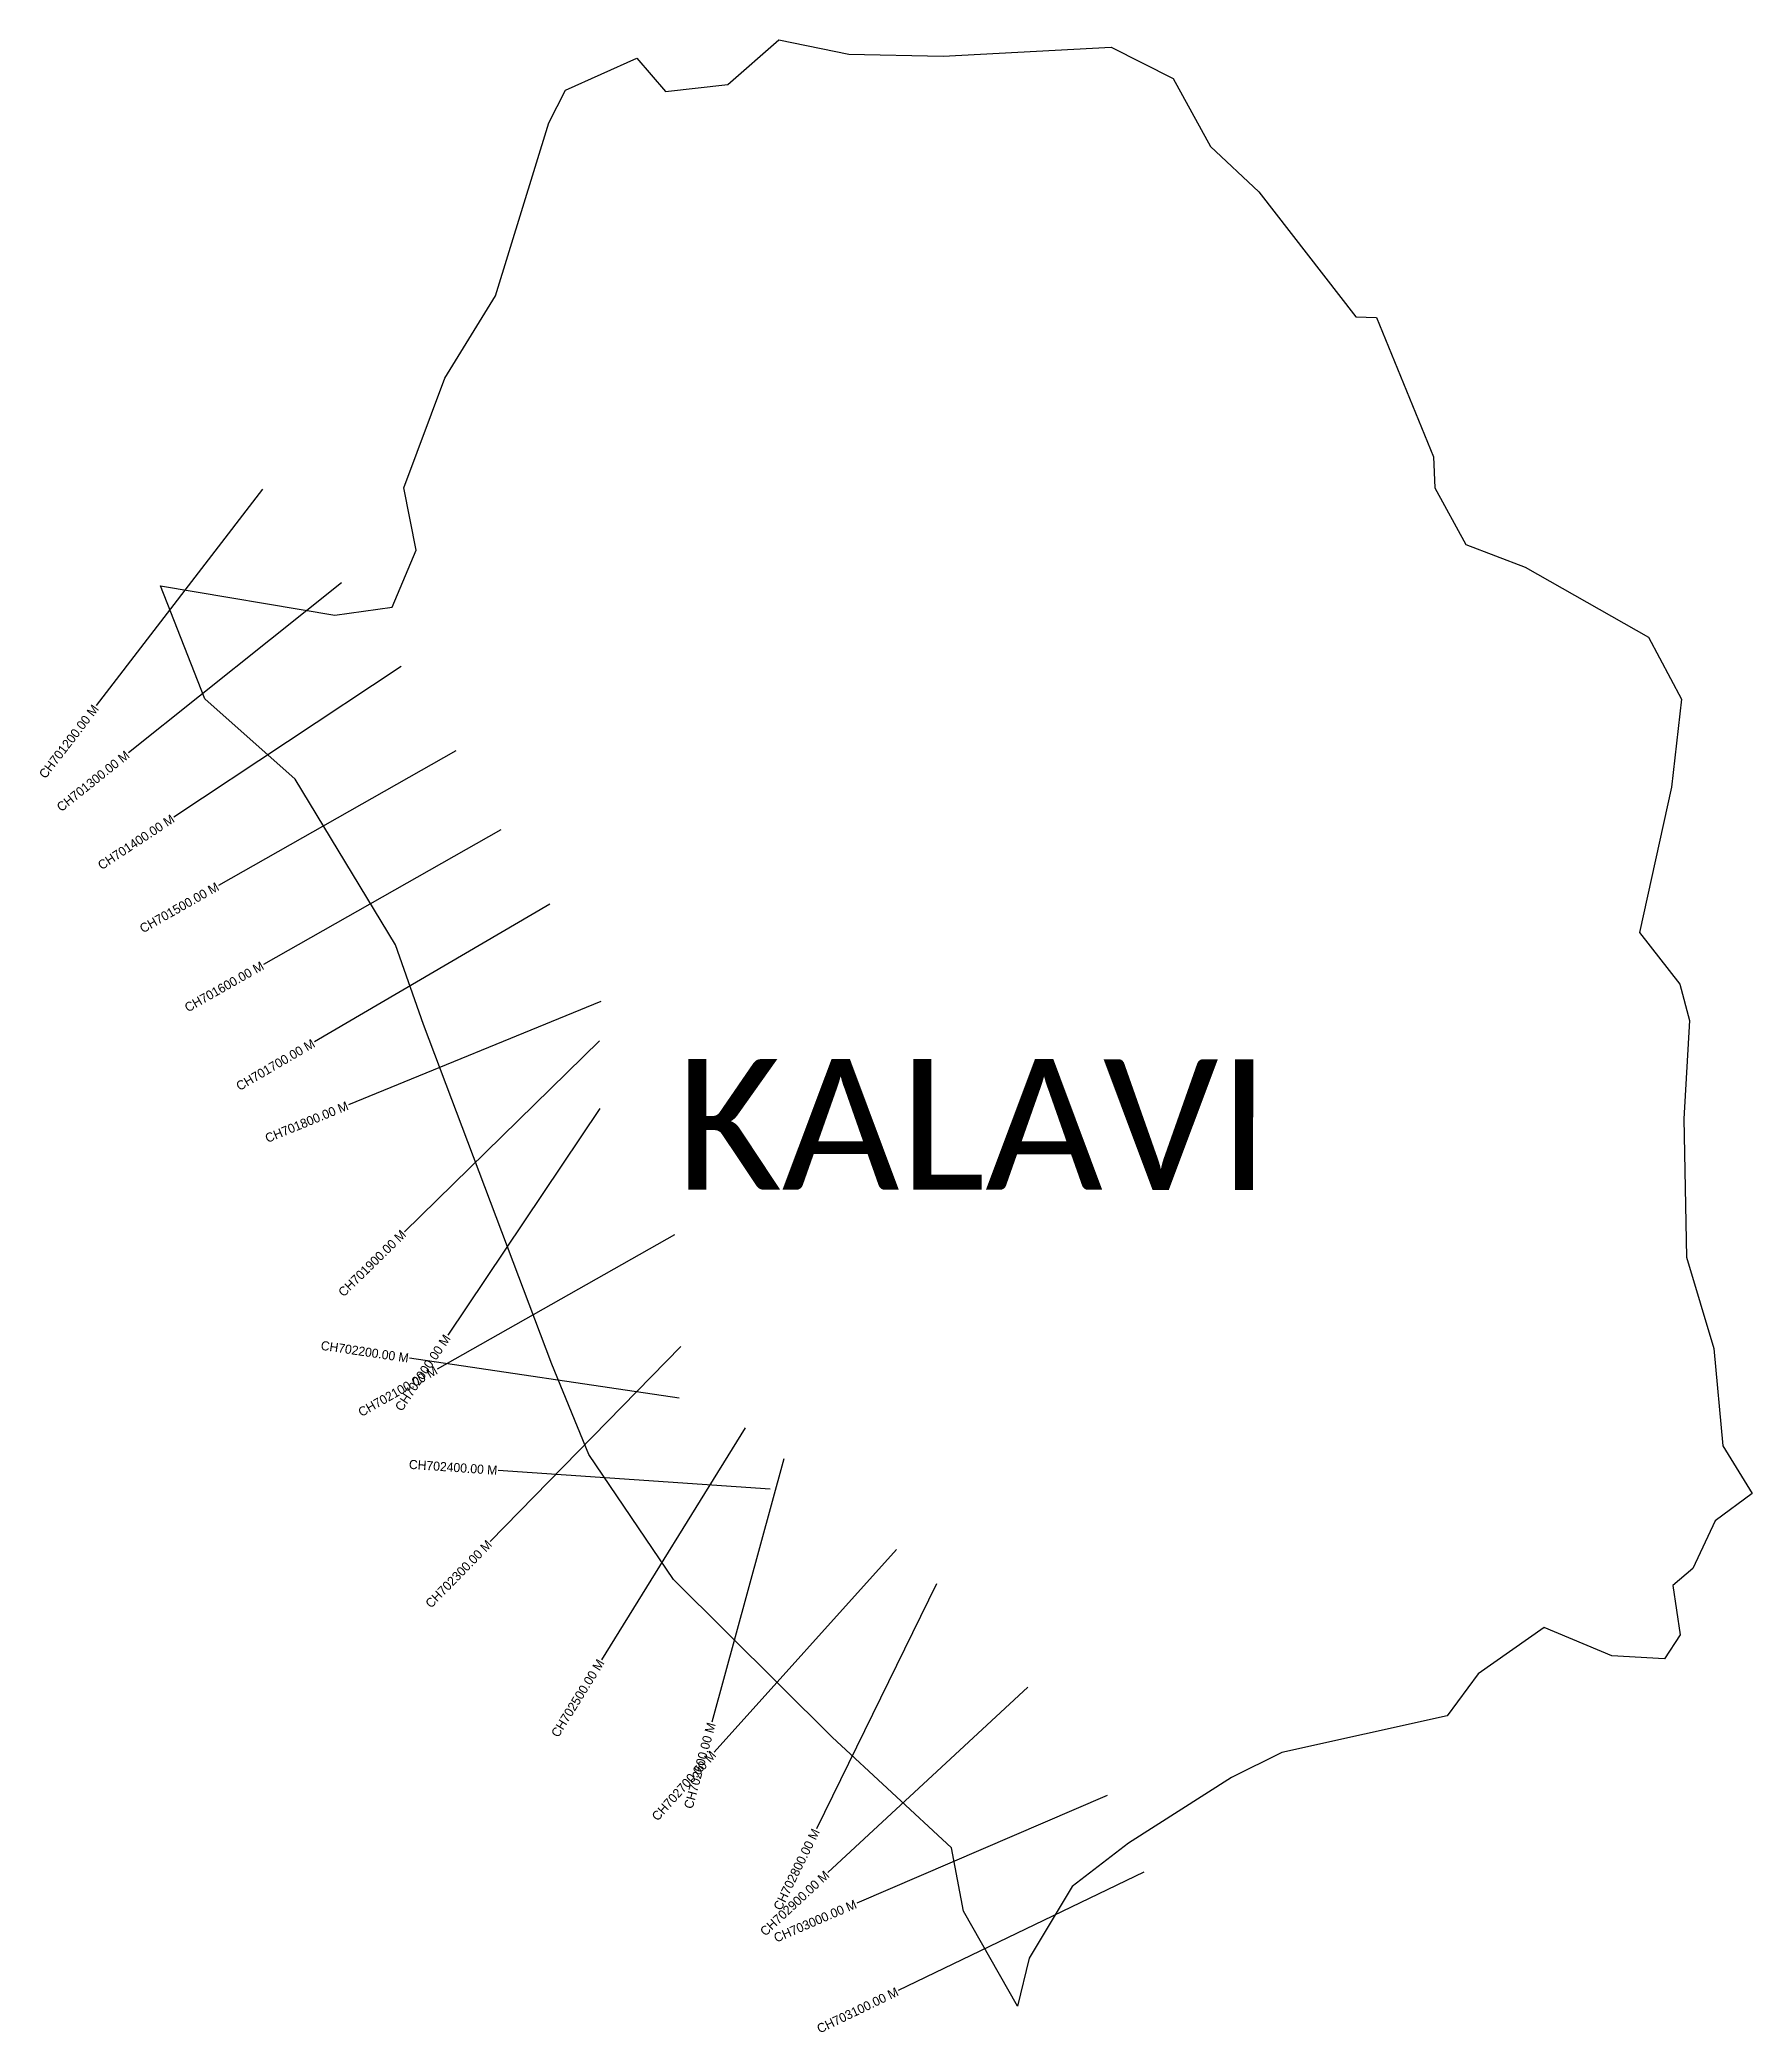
# Model space of a CAD drawing. Header units: metres. Extents: x 330680 to 359033, y 1757872 to 1931097.
# Drawn here: x 348659 to 350543, y 1757872 to 1760063 of the extents above; entities outside this region: 1.
import ezdxf
from ezdxf.enums import TextEntityAlignment as Align

# ---------------------------------------------------------------- set-up
doc = ezdxf.new("R2010")
doc.units = ezdxf.units.M
for name, color, linetype in [('CS', 134, 'Continuous'), ('CSMark', 6, 'Continuous'), ('DITRICT NAME', 118, 'Continuous'), ('village', 3, 'Continuous'), ('VILLAGE NAME', 250, 'Continuous')]:
    doc.layers.add(name, color=color, linetype=linetype)

msp = doc.modelspace()

# ---------------------------------------------------------------- linework, layer by layer
at = {"layer": 'CS'}
for p, q in [((348904.1, 1759569.1), (348721.3, 1759331.1)), ((348991.1, 1759466.3), (348756.6, 1759279.2)), ((349056.8, 1759374), (348806.6, 1759208.5)), ((349116.7, 1759281.5), (348855.8, 1759133.4)), ((349166.1, 1759194.5), (348905.1, 1759046.5)), ((349220.1, 1759112.9), (348961.2, 1758961.2)), ((349276.3, 1759005.8), (348998.7, 1758892)), ((349274.7, 1758962.3), (349060.2, 1758752.5)), ((349275.1, 1758887.9), (349108.1, 1758638.6)), ((349357.3, 1758749.2), (349096.2, 1758601.4)), ((349362.5, 1758569.4), (349065.8, 1758613.2)), ((349364.2, 1758626.3), (349154.6, 1758411.6)), ((349435.1, 1758536.6), (349277.1, 1758281.6)), ((349477.6, 1758502.5), (349398.3, 1758213.2)), ((349462.7, 1758469.3), (349163.4, 1758489.9)), ((349601.6, 1758403), (349400.9, 1758180.1)), ((349645.5, 1758365.1), (349513.4, 1758095.7)), ((349746, 1758251.5), (349525.9, 1758047.6)), ((349833.4, 1758132.3), (349557.7, 1758013.9)), ((349873.7, 1758048), (349603.5, 1757917.8))]:
    msp.add_line(p, q, dxfattribs=at)
at = {"layer": 'village', "color": 3, "true_color": 0x00ff00}
msp.add_polyline3d([(350470.6, 1758724.6, 0), (350500.4, 1758624, 0), (350510.6, 1758517.1, 0), (350542.7, 1758464.6, 0), (350502, 1758434.3, 0), (350477.5, 1758382.1, 0), (350455.3, 1758363.4, 0), (350463.5, 1758309.2, 0), (350446.3, 1758282.7, 0), (350388.5, 1758285.8, 0), (350314, 1758317.1, 0), (350241.3, 1758266.1, 0), (350207.2, 1758220.1, 0), (350025.2, 1758179.8, 0), (349969.9, 1758152.3, 0), (349856.7, 1758080, 0), (349794.8, 1758032.2, 0), (349747.4, 1757953.4, 0), (349734.7, 1757900.5, 0), (349675.2, 1758005, 0), (349662, 1758074.7, 0), (349530.6, 1758196.4, 0), (349356.1, 1758369.9, 0), (349263.1, 1758507.5, 0), (349222.5, 1758606.7, 0), (349081.1, 1758980.4, 0), (349050.4, 1759067.9, 0), (348939.9, 1759250.1, 0), (348840.7, 1759338.4, 0), (348791.8, 1759462.7, 0), (348983.8, 1759430.5, 0), (349046.7, 1759439.3, 0), (349073, 1759502.1, 0), (349059.7, 1759570.5, 0), (349104.5, 1759691.1, 0), (349160.3, 1759781.7, 0), (349219.2, 1759972.2, 0), (349237.5, 1760007.9, 0), (349315.8, 1760043.3, 0), (349347.4, 1760006.5, 0), (349415.9, 1760014.3, 0), (349472.1, 1760063.4, 0), (349549.1, 1760047.6, 0), (349652.8, 1760045.3, 0), (349837.5, 1760055.2, 0), (349905.7, 1760020.7, 0), (349946.8, 1759946.2, 0), (350000, 1759896.3, 0), (350106.6, 1759758.6, 0), (350129.4, 1759758.1, 0), (350192.3, 1759604.7, 0), (350193.6, 1759570.6, 0), (350227.6, 1759508.2, 0), (350293.2, 1759483.5, 0), (350428.6, 1759406.3, 0), (350464.9, 1759338.3, 0), (350453.9, 1759241.4, 0), (350418.7, 1759081.7, 0), (350463.1, 1759024.6, 0), (350473.8, 1758984.6, 0), (350467.4, 1758876.7, 0)], close=True, dxfattribs=at)
msp.add_polyline3d([(350470.6, 1758724.6, 0), (350500.4, 1758624, 0), (350510.6, 1758517.1, 0), (350542.7, 1758464.6, 0), (350502, 1758434.3, 0), (350477.5, 1758382.1, 0), (350455.3, 1758363.4, 0), (350463.5, 1758309.2, 0), (350446.3, 1758282.7, 0), (350388.5, 1758285.8, 0), (350314, 1758317.1, 0), (350241.3, 1758266.1, 0), (350207.2, 1758220.1, 0), (350025.2, 1758179.8, 0), (349969.9, 1758152.3, 0), (349856.7, 1758080, 0), (349794.8, 1758032.2, 0), (349747.4, 1757953.4, 0), (349734.7, 1757900.5, 0), (349675.2, 1758005, 0), (349662, 1758074.7, 0), (349530.6, 1758196.4, 0), (349356.1, 1758369.9, 0), (349263.1, 1758507.5, 0), (349222.5, 1758606.7, 0), (349081.1, 1758980.4, 0), (349050.4, 1759067.9, 0), (348939.9, 1759250.1, 0), (348840.7, 1759338.4, 0), (348791.8, 1759462.7, 0), (348983.8, 1759430.5, 0), (349046.7, 1759439.3, 0), (349073, 1759502.1, 0), (349059.7, 1759570.5, 0), (349104.5, 1759691.1, 0), (349160.3, 1759781.7, 0), (349219.2, 1759972.2, 0), (349237.5, 1760007.9, 0), (349315.8, 1760043.3, 0), (349347.4, 1760006.5, 0), (349415.9, 1760014.3, 0), (349472.1, 1760063.4, 0), (349549.1, 1760047.6, 0), (349652.8, 1760045.3, 0), (349837.5, 1760055.2, 0), (349905.7, 1760020.7, 0), (349946.8, 1759946.2, 0), (350000, 1759896.3, 0), (350106.6, 1759758.6, 0), (350129.4, 1759758.1, 0), (350192.3, 1759604.7, 0), (350193.6, 1759570.6, 0), (350227.6, 1759508.2, 0), (350293.2, 1759483.5, 0), (350428.6, 1759406.3, 0), (350464.9, 1759338.3, 0), (350453.9, 1759241.4, 0), (350418.7, 1759081.7, 0), (350463.1, 1759024.6, 0), (350473.8, 1758984.6, 0), (350467.4, 1758876.7, 0)], close=True, dxfattribs=at)

# ---------------------------------------------------------------- texts
at = {"layer": 'CSMark'}
for s, rotation, p in [('CH701200.00 M', 52.4802, (348720.7, 1759330.3)), ('CH701300.00 M', 38.6015, (348755.8, 1759278.5)), ('CH701400.00 M', 33.4866, (348805.7, 1759207.9)), ('CH701500.00 M', 29.5708, (348854.9, 1759133)), ('CH701600.00 M', 29.5708, (348904.3, 1759046)), ('CH701700.00 M', 30.3638, (348960.4, 1758960.7)), ('CH701800.00 M', 22.2851, (348997.8, 1758891.6)), ('CH701900.00 M', 44.3699, (349059.5, 1758751.8)), ('CH702000.00 M', 56.1721, (349107.5, 1758637.8)), ('CH702200.00 M', 351.6015, (349064.8, 1758613.4)), ('CH702100.00 M', 29.5073, (349095.3, 1758600.9)), ('CH702400.00 M', 356.0477, (349162.4, 1758490)), ('CH702300.00 M', 45.6802, (349153.9, 1758410.9)), ('CH702500.00 M', 58.2131, (349276.5, 1758280.8)), ('CH702600.00 M', 74.6738, (349398, 1758212.2)), ('CH702700.00 M', 47.9993, (349400.2, 1758179.3)), ('CH702800.00 M', 63.8765, (349513, 1758094.8)), ('CH702900.00 M', 42.8178, (349525.2, 1758046.9)), ('CH703000.00 M', 23.2429, (349556.8, 1758013.5)), ('CH703100.00 M', 25.7308, (349602.6, 1757917.3))]:
    msp.add_text(s, height=10, rotation=rotation, dxfattribs=at).set_placement(p, align=Align.MIDDLE_RIGHT)
at = {"layer": 'DITRICT NAME', "insert": (330214.1, 1930543.7), "char_height": 4163.821, "attachment_point": 1, "rotation": 1.1028}
msp.add_mtext_dynamic_manual_height_columns('{\\fCalibri|b0|i0|c0|p34;RATNAGIRI}', width=3511.449, gutter_width=20819.1, heights=[0], dxfattribs=at)
at = {"layer": 'VILLAGE NAME', "insert": (349358.9, 1758942.4), "char_height": 143.7, "attachment_point": 1, "rotation": 359.9793}
msp.add_mtext_dynamic_manual_height_columns('{\\fCalibri|b0|i0|c0|p34;KALAVI}', width=1418, gutter_width=718.5, heights=[0], dxfattribs=at)

doc.saveas('drawing.dxf')
